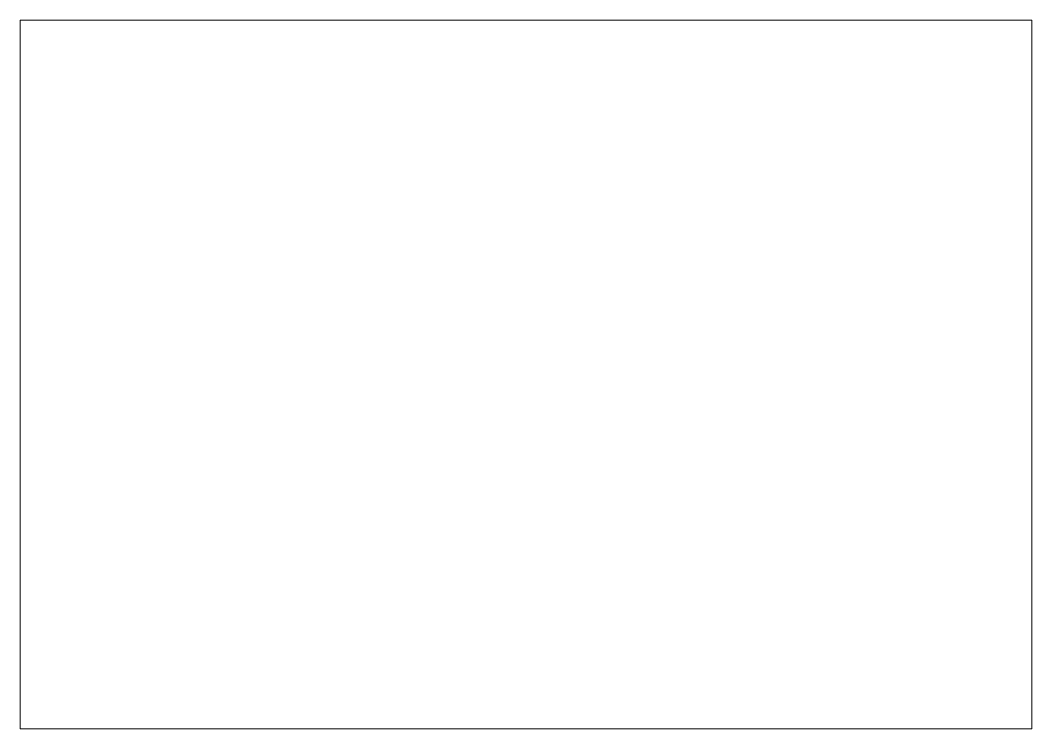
# Paper-space layout '布局1' of a CAD drawing. Header units: millimetres. Extents: x 29 to 262, y 20 to 183.
# The model-space entities are those that its viewports show. They can reach past a viewport. Long polylines and large blocks are cut down to what shows.
import ezdxf

# ---------------------------------------------------------------- set-up
doc = ezdxf.new("R2010")
doc.units = ezdxf.units.MM
doc.layers.get('0').update_dxf_attribs({"color": 8})
for name, color, linetype in [('G-CH', 8, 'Continuous'), ('G-DD', 8, 'Continuous'), ('G-RW', 8, 'Continuous')]:
    doc.layers.add(name, color=color, linetype=linetype)
doc.layers.add('road_mr', color=8, linetype='Continuous', lineweight=0)

msp = doc.modelspace()

# ---------------------------------------------------------------- wipeouts: each hides what was drawn before it
at = {"color": 7}
for points in [[(104291.2, 117372), (104291.2, 117381), (104291.2, 117381), (104291.2, 117382), (104291.2, 117382), (104313.2, 117382), (104313.2, 117382), (104339.2, 117382), (104339.2, 117382), (104365.2, 117382), (104365.2, 117382), (104387.2, 117382), (104387.2, 117382), (104387.2, 117381), (104387.2, 117381), (104387.2, 117372), (104387.2, 117372), (104365.2, 117372), (104365.2, 117372), (104339.2, 117372), (104339.2, 117372), (104313.2, 117372), (104313.2, 117372)], [(106527.2, 117372), (106527.2, 117381), (106527.2, 117381), (106527.2, 117382), (106527.2, 117382), (106505.2, 117382), (106505.2, 117382), (106479.2, 117382), (106479.2, 117382), (106453.2, 117382), (106453.2, 117382), (106431.2, 117382), (106431.2, 117382), (106431.2, 117381), (106431.2, 117381), (106431.2, 117372), (106431.2, 117372), (106453.2, 117372), (106453.2, 117372), (106479.2, 117372), (106479.2, 117372), (106505.2, 117372), (106505.2, 117372)]]:
    msp.add_wipeout(points, dxfattribs=at)
msp.add_wipeout([(2092.8, 1808.8), (2096, 1808.8), (2096, 1811.8), (2092.8, 1811.8)]).translate(0, 0, 4.6).dxf.layer = 'G-RW'

# ---------------------------------------------------------------- next in the draw order: wipeouts: each hides what was drawn before it
for points in [[(104339.2, 117612), (104344.6, 117612), (104344.6, 117612), (104359.6, 117612), (104359.6, 117612), (104363.2, 117608.4), (104363.2, 117608.4), (104363.2, 117379), (104363.2, 117379), (104363.2, 117372), (104363.2, 117372), (104380.8, 117372), (104380.8, 117372), (104380.8, 117345.1), (104370.4, 117342), (104370.7, 117342), (104371.1, 117342.1), (104371.5, 117342.1), (104371.8, 117342.1), (104372.2, 117342.1), (104372.6, 117342.2), (104372.9, 117342.2), (104373.3, 117342.3), (104373.6, 117342.3), (104374, 117342.4), (104374.4, 117342.5), (104374.7, 117342.5), (104375.1, 117342.6), (104375.4, 117342.7), (104375.8, 117342.8), (104376.1, 117342.9), (104376.5, 117343), (104376.8, 117343.2), (104377.2, 117343.3), (104377.5, 117343.4), (104377.8, 117343.6), (104378.2, 117343.7), (104378.5, 117343.9), (104378.8, 117344), (104379.2, 117344.2), (104379.5, 117344.4), (104379.8, 117344.5), (104380.1, 117344.7), (104380.4, 117344.9), (104380.8, 117345.1), (104370.4, 117342), (104344.6, 117342), (104344.6, 117342), (104339.2, 117342), (104339.2, 117342), (104308, 117342), (104297.6, 117345.1), (104297.9, 117344.9), (104298.2, 117344.7), (104298.6, 117344.5), (104298.9, 117344.4), (104299.2, 117344.2), (104299.5, 117344), (104299.9, 117343.9), (104300.2, 117343.7), (104300.5, 117343.6), (104300.9, 117343.4), (104301.2, 117343.3), (104301.5, 117343.2), (104301.9, 117343), (104302.2, 117342.9), (104302.6, 117342.8), (104302.9, 117342.7), (104303.3, 117342.6), (104303.7, 117342.5), (104304, 117342.5), (104304.4, 117342.4), (104304.7, 117342.3), (104305.1, 117342.3), (104305.5, 117342.2), (104305.8, 117342.2), (104306.2, 117342.1), (104306.5, 117342.1), (104306.9, 117342.1), (104307.3, 117342.1), (104307.6, 117342), (104308, 117342), (104297.6, 117345.1), (104297.6, 117372), (104297.6, 117372), (104315.2, 117372), (104315.2, 117372), (104315.2, 117379), (104315.2, 117379), (104315.2, 117608.4), (104315.2, 117608.4), (104318.8, 117612), (104318.8, 117612)], [(106479.2, 117612), (106473.8, 117612), (106473.8, 117612), (106458.8, 117612), (106458.8, 117612), (106455.2, 117608.4), (106455.2, 117608.4), (106455.2, 117379), (106455.2, 117379), (106455.2, 117372), (106455.2, 117372), (106437.6, 117372), (106437.6, 117372), (106437.6, 117345.1), (106437.6, 117345.1), (106437.9, 117344.9), (106438.2, 117344.7), (106438.6, 117344.5), (106438.9, 117344.4), (106439.2, 117344.2), (106439.5, 117344), (106439.9, 117343.9), (106440.2, 117343.7), (106440.5, 117343.6), (106440.9, 117343.4), (106441.2, 117343.3), (106441.5, 117343.2), (106441.9, 117343), (106442.2, 117342.9), (106442.6, 117342.8), (106442.9, 117342.7), (106443.3, 117342.6), (106443.7, 117342.5), (106444, 117342.5), (106444.4, 117342.4), (106444.7, 117342.3), (106445.1, 117342.3), (106445.5, 117342.2), (106445.8, 117342.2), (106446.2, 117342.1), (106446.5, 117342.1), (106446.9, 117342.1), (106447.3, 117342.1), (106447.6, 117342), (106448, 117342), (106448, 117342), (106473.8, 117342), (106473.8, 117342), (106479.2, 117342), (106479.2, 117342), (106510.4, 117342), (106510.4, 117342), (106510.7, 117342), (106511.1, 117342.1), (106511.5, 117342.1), (106511.8, 117342.1), (106512.2, 117342.1), (106512.6, 117342.2), (106512.9, 117342.2), (106513.3, 117342.3), (106513.6, 117342.3), (106514, 117342.4), (106514.4, 117342.5), (106514.7, 117342.5), (106515.1, 117342.6), (106515.4, 117342.7), (106515.8, 117342.8), (106516.1, 117342.9), (106516.5, 117343), (106516.8, 117343.2), (106517.2, 117343.3), (106517.5, 117343.4), (106517.8, 117343.6), (106518.2, 117343.7), (106518.5, 117343.9), (106518.8, 117344), (106519.2, 117344.2), (106519.5, 117344.4), (106519.8, 117344.5), (106520.1, 117344.7), (106520.4, 117344.9), (106520.8, 117345.1), (106520.8, 117345.1), (106520.8, 117372), (106520.8, 117372), (106503.2, 117372), (106503.2, 117372), (106503.2, 117379), (106503.2, 117379), (106503.2, 117608.4), (106503.2, 117608.4), (106499.6, 117612), (106499.6, 117612)]]:
    msp.add_wipeout(points, dxfattribs=at)
msp.add_wipeout([(2258.2, 1808.6), (2261.4, 1808.6), (2261.4, 1811.6), (2258.2, 1811.6)]).translate(0, 0, 4.6).dxf.layer = 'G-RW'

# ---------------------------------------------------------------- next in the draw order: wipeouts: each hides what was drawn before it
msp.add_wipeout([(2435.9, 1808.6), (2439.1, 1808.6), (2439.1, 1811.6), (2435.9, 1811.6)]).translate(0, 0, 4.6).dxf.layer = 'G-RW'

# ---------------------------------------------------------------- next in the draw order: wipeouts: each hides what was drawn before it
msp.add_wipeout([(2464, 1602.2), (2467.2, 1602.2), (2467.2, 1605.1), (2464, 1605.1)]).translate(0, 0, 4.6).dxf.layer = 'G-RW'

# ---------------------------------------------------------------- next in the draw order: wipeouts: each hides what was drawn before it
msp.add_wipeout([(2345.5, 1638.1), (2348.7, 1638.1), (2348.7, 1641.1), (2345.5, 1641.1)]).translate(0, 0, 4.6).dxf.layer = 'G-RW'

# ---------------------------------------------------------------- next in the draw order: wipeouts: each hides what was drawn before it
msp.add_wipeout([(2216.5, 1638.3), (2219.7, 1638.3), (2219.7, 1641.3), (2216.5, 1641.3)]).translate(0, 0, 4.6).dxf.layer = 'G-RW'

# ---------------------------------------------------------------- next in the draw order: wipeouts: each hides what was drawn before it
msp.add_wipeout([(2344.8, 1731.8), (2348, 1731.8), (2348, 1734.7), (2344.8, 1734.7)]).translate(0, 0, 4.6).dxf.layer = 'G-RW'

# ---------------------------------------------------------------- next in the draw order: wipeouts: each hides what was drawn before it
msp.add_wipeout([(2536.5, 1653.5), (2539.7, 1653.5), (2539.7, 1656.4), (2536.5, 1656.4)]).translate(0, 0, 4.6).dxf.layer = 'G-RW'

# ---------------------------------------------------------------- next in the draw order: wipeouts: each hides what was drawn before it
msp.add_wipeout([(2509.3, 1762.6), (2509.3, 1765.8), (2506.4, 1765.8), (2506.4, 1762.6)]).translate(0, 0, 4.6).dxf.layer = 'G-RW'

# ---------------------------------------------------------------- next in the draw order: wipeouts: each hides what was drawn before it
msp.add_wipeout([(2557.7, 1761.2), (2557.7, 1764.4), (2554.8, 1764.4), (2554.8, 1761.2)]).translate(0, 0, 4.6).dxf.layer = 'G-RW'

# ---------------------------------------------------------------- next in the draw order: wipeouts: each hides what was drawn before it
msp.add_wipeout([(2401.8, 1749.3), (2401.8, 1752.5), (2398.9, 1752.5), (2398.9, 1749.3)]).translate(0, 0, 4.6).dxf.layer = 'G-RW'

# ---------------------------------------------------------------- next in the draw order: wipeouts: each hides what was drawn before it
msp.add_wipeout([(2326.9, 1776.8), (2326.9, 1780), (2324, 1780), (2324, 1776.8)]).translate(0, 0, 4.6).dxf.layer = 'G-RW'

# ---------------------------------------------------------------- next in the draw order: wipeouts: each hides what was drawn before it
msp.add_wipeout([(2327.3, 1685.2), (2327.3, 1688.4), (2324.4, 1688.4), (2324.4, 1685.2)]).translate(0, 0, 4.6).dxf.layer = 'G-RW'

# ---------------------------------------------------------------- next in the draw order: wipeouts: each hides what was drawn before it
msp.add_wipeout([(2149.6, 1754.2), (2149.6, 1757.4), (2146.7, 1757.4), (2146.7, 1754.2)]).translate(0, 0, 4.6).dxf.layer = 'G-RW'

# ---------------------------------------------------------------- next in the draw order: wipeouts: each hides what was drawn before it
msp.add_wipeout([(2149.7, 1663.3), (2149.7, 1666.5), (2146.7, 1666.5), (2146.7, 1663.3)]).translate(0, 0, 4.6).dxf.layer = 'G-RW'

# ---------------------------------------------------------------- next in the draw order: wipeouts: each hides what was drawn before it
msp.add_wipeout([(2401.7, 1685.4), (2401.7, 1688.6), (2398.7, 1688.6), (2398.7, 1685.4)]).translate(0, 0, 4.6).dxf.layer = 'G-RW'

# ---------------------------------------------------------------- next in the draw order: wipeouts: each hides what was drawn before it
msp.add_wipeout([(2509.6, 1643.5), (2509.6, 1646.7), (2506.7, 1646.7), (2506.7, 1643.5)]).translate(0, 0, 4.6).dxf.layer = 'G-RW'

# ---------------------------------------------------------------- next in the draw order: wipeouts: each hides what was drawn before it
msp.add_wipeout([(2100.7, 1687.5), (2104, 1687.5), (2104, 1690.4), (2100.7, 1690.4)]).translate(0, 0, 4.6).dxf.layer = 'G-RW'

# ---------------------------------------------------------------- next in the draw order: wipeouts: each hides what was drawn before it
msp.add_wipeout([(2187.5, 1808.7), (2190.7, 1808.7), (2190.7, 1811.7), (2187.5, 1811.7)]).translate(0, 0, 4.6).dxf.layer = 'G-RW'

# ---------------------------------------------------------------- next in the draw order: wipeouts: each hides what was drawn before it
msp.add_wipeout([(2256.8, 1840.2), (2260.1, 1840.2), (2260.1, 1843.1), (2256.8, 1843.1)]).translate(0, 0, 4.6).dxf.layer = 'G-RW'

# ---------------------------------------------------------------- next in the draw order: wipeouts: each hides what was drawn before it
msp.add_wipeout([(2376.3, 1840.1), (2379.5, 1840.1), (2379.5, 1843), (2376.3, 1843)]).translate(0, 0, 4.6).dxf.layer = 'G-RW'

# ---------------------------------------------------------------- next in the draw order: wipeouts: each hides what was drawn before it
msp.add_wipeout([(2513.2, 1839.7), (2516.4, 1839.7), (2516.4, 1842.6), (2513.2, 1842.6)]).translate(0, 0, 4.6).dxf.layer = 'G-RW'

# ---------------------------------------------------------------- next in the draw order: wipeouts: each hides what was drawn before it
msp.add_wipeout([(2105.9, 1840.2), (2109.1, 1840.2), (2109.1, 1843.1), (2105.9, 1843.1)]).translate(0, 0, 4.6).dxf.layer = 'G-RW'

# ---------------------------------------------------------------- next in the draw order: wipeouts: each hides what was drawn before it
msp.add_wipeout([(2073.9, 1768.1), (2073.9, 1771.3), (2071, 1771.3), (2071, 1768.1)]).translate(0, 0, 4.6).dxf.layer = 'G-RW'

# ---------------------------------------------------------------- next in the draw order: wipeouts: each hides what was drawn before it
msp.add_wipeout([(2073.9, 1794.9), (2073.9, 1798.1), (2071, 1798.1), (2071, 1794.9)]).translate(0, 0, 4.6).dxf.layer = 'G-RW'

# ---------------------------------------------------------------- next in the draw order: wipeouts: each hides what was drawn before it
msp.add_wipeout([(2074.3, 1700.1), (2074.3, 1703.3), (2071.4, 1703.3), (2071.4, 1700.1)]).translate(0, 0, 4.6).dxf.layer = 'G-RW'

# ---------------------------------------------------------------- next in the draw order: wipeouts: each hides what was drawn before it
msp.add_wipeout([(2136.6, 1679.5), (2138.9, 1679.5), (2138.9, 1681.9), (2136.6, 1681.9)]).dxf.layer = 'G-CH'

# ---------------------------------------------------------------- next in the draw order: wipeouts: each hides what was drawn before it
msp.add_wipeout([(2161.6, 1642.2), (2163.8, 1642.2), (2163.8, 1644.6), (2161.6, 1644.6)]).dxf.layer = 'G-CH'

# ---------------------------------------------------------------- next in the draw order: wipeouts: each hides what was drawn before it
msp.add_wipeout([(2162.7, 1687.5), (2162.7, 1689.8), (2160.3, 1689.8), (2160.3, 1687.5)]).dxf.layer = 'G-CH'

# ---------------------------------------------------------------- next in the draw order: wipeouts: each hides what was drawn before it
msp.add_wipeout([(2411.5, 1751.3), (2411.5, 1753.5), (2409.1, 1753.5), (2409.1, 1751.3)]).dxf.layer = 'G-CH'

# ---------------------------------------------------------------- next in the draw order: wipeouts: each hides what was drawn before it
msp.add_wipeout([(2411.2, 1787.5), (2411.2, 1789.8), (2408.8, 1789.8), (2408.8, 1787.5)]).dxf.layer = 'G-CH'

# ---------------------------------------------------------------- next in the draw order: wipeouts: each hides what was drawn before it
msp.add_wipeout([(2411.2, 1680.8), (2411.2, 1683), (2408.8, 1683), (2408.8, 1680.8)]).dxf.layer = 'G-CH'

# ---------------------------------------------------------------- next in the draw order: wipeouts: each hides what was drawn before it
msp.add_wipeout([(2163, 1734.8), (2163, 1737), (2160.6, 1737), (2160.6, 1734.8)]).dxf.layer = 'G-CH'

# ---------------------------------------------------------------- next in the draw order: wipeouts: each hides what was drawn before it
msp.add_wipeout([(2197.5, 1762.5), (2197.5, 1764.8), (2195.1, 1764.8), (2195.1, 1762.5)]).dxf.layer = 'G-CH'

# ---------------------------------------------------------------- next in the draw order: wipeouts: each hides what was drawn before it
msp.add_wipeout([(2197.6, 1684.7), (2197.6, 1686.9), (2195.2, 1686.9), (2195.2, 1684.7)]).dxf.layer = 'G-CH'

# ---------------------------------------------------------------- next in the draw order: wipeouts: each hides what was drawn before it
msp.add_wipeout([(2180.7, 1777.5), (2183, 1777.5), (2183, 1779.9), (2180.7, 1779.9)]).dxf.layer = 'G-CH'

# ---------------------------------------------------------------- next in the draw order: wipeouts: each hides what was drawn before it
msp.add_wipeout([(2111.9, 1735.5), (2111.9, 1737.7), (2109.6, 1737.7), (2109.6, 1735.5)]).dxf.layer = 'G-CH'

# ---------------------------------------------------------------- next in the draw order: wipeouts: each hides what was drawn before it
msp.add_wipeout([(2337.1, 1735.4), (2339.4, 1735.4), (2339.4, 1737.7), (2337.1, 1737.7)]).dxf.layer = 'G-DD'

# ---------------------------------------------------------------- next in the draw order: wipeouts: each hides what was drawn before it
msp.add_wipeout([(2318.6, 1794.9), (2320.8, 1794.9), (2320.8, 1797.2), (2318.6, 1797.2)]).dxf.layer = 'G-DD'

# ---------------------------------------------------------------- next in the draw order: wipeouts: each hides what was drawn before it
msp.add_wipeout([(2183, 1806.4), (2185.2, 1806.4), (2185.2, 1808.7), (2183, 1808.7)]).dxf.layer = 'G-DD'

# ---------------------------------------------------------------- next in the draw order: wipeouts: each hides what was drawn before it
msp.add_wipeout([(2228.4, 1806.2), (2230.6, 1806.2), (2230.6, 1808.6), (2228.4, 1808.6)]).dxf.layer = 'G-DD'

# ---------------------------------------------------------------- next in the draw order: wipeouts: each hides what was drawn before it
msp.add_wipeout([(2154.7, 1764.1), (2157, 1764.1), (2157, 1766.4), (2154.7, 1766.4)]).dxf.layer = 'G-DD'

# ---------------------------------------------------------------- next in the draw order: wipeouts: each hides what was drawn before it
msp.add_wipeout([(2138.5, 1723.4), (2140.7, 1723.4), (2140.7, 1725.8), (2138.5, 1725.8)]).dxf.layer = 'G-DD'

psp = doc.layouts.new('布局1')

# ---------------------------------------------------------------- viewports
at = {"layer": 'road_mr'}
psp.add_viewport(center=(145.34, 101.81), size=(232.55, 162.8987), view_center_point=(102960.99, 71910.45), view_height=143923.8765, dxfattribs=at)

doc.saveas('drawing.dxf')
